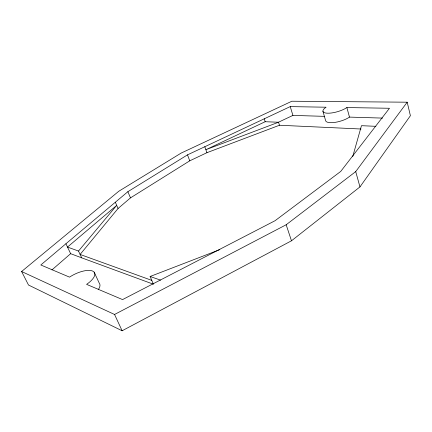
<?xml version="1.0" encoding="UTF-8"?>
<svg xmlns="http://www.w3.org/2000/svg" width="432" height="432" viewBox="0 0 432 432"><rect width="100%" height="100%" fill="white"/><g stroke="black" fill="none" stroke-linecap="round" stroke-linejoin="round"><path stroke-width="0.65" d="M352.755 156.487L361.465 125.685L375.889 126.322M359.964 186.905L410.4 115.717L407.198 102.195L291.875 101.228L181.154 153.079L118.757 191.273L21.6 271.517L28.501 285.017L122.126 330.772L291.481 240.797L359.964 186.905L355.714 171.607L407.198 102.195M361.022 129.011L279.472 125.242L206.955 152.68L189.751 160.823L130.48 197.878L118.06 208.499L80.098 254.448L151.789 280.373M78.511 251.057L116.71 205.362L67.5 247.066L78.511 251.057L81.68 257.828L153.452 284.234L150.12 276.491L219.818 249.626M51.948 269.914L70.637 253.681L81.68 257.828M65.923 243.74L40.819 264.978L69.53 277.139A18.544 7.393 -26 0 1 92.551 271.031A18.544 7.393 -26 0 1 86.594 284.364L122.558 299.592L275.065 220.709L340.729 171.428L389.47 108.27L346.88 107.557A14.002 4.39 -16.4 0 1 327.796 113.211A14.002 4.39 -16.4 0 1 326.09 107.212L290.234 106.612L187.504 154.856L127.877 191.695L65.923 243.74L70.637 253.681M21.6 271.517L114.561 314.474L286.173 224.759L355.714 171.607M278.521 122.24L265.172 121.721L205.875 149.704L278.521 122.24L279.472 125.242M277.895 122.494L292.923 115.403L324.751 116.359M322.942 111.321L325.631 120.679A13.927 4.536 -16.2 0 0 335.065 122.364A13.927 4.536 -16.2 0 0 349.483 117.104L382.536 118.098M150.12 276.491L160.574 280.136M114.561 314.474L122.126 330.772M94.16 272.171L99.274 283.176A18.409 7.619 -26.2 0 1 98.393 289.478M115.349 202.219L118.06 208.499M127.877 191.695L130.48 197.878M187.504 154.856L189.751 160.823M204.79 146.723L206.955 152.68M286.173 224.759L291.481 240.797M264.222 118.773L265.172 121.721M290.234 106.612L292.923 115.403M346.88 107.557L349.483 117.104"/></g></svg>
